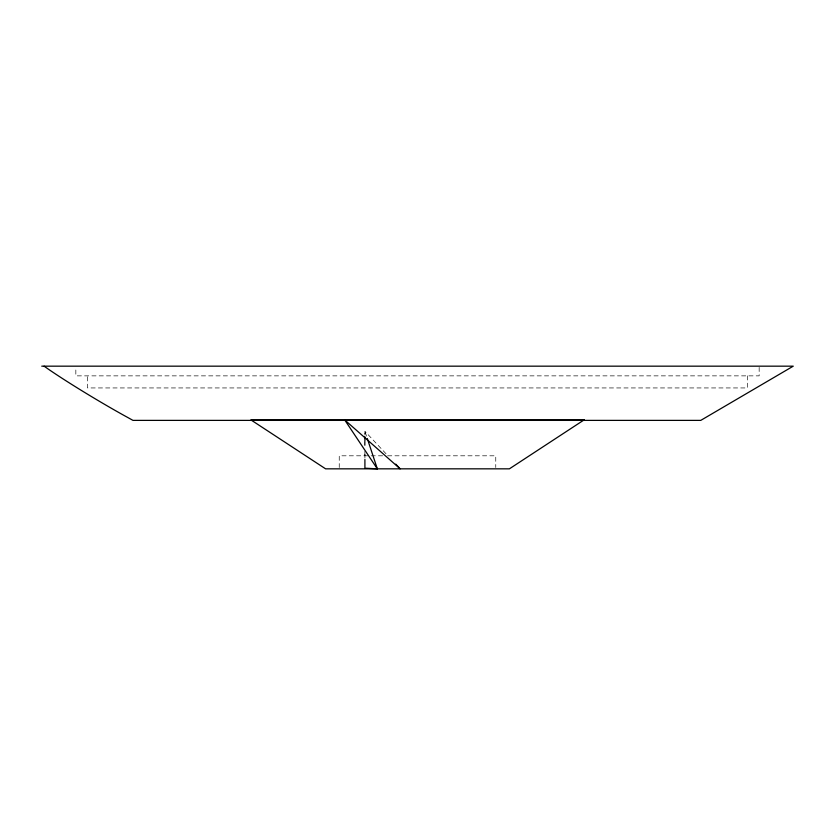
<?xml version="1.0" encoding="UTF-8"?>
<svg xmlns="http://www.w3.org/2000/svg" width="835" height="835" viewBox="0 0 835 835"><rect width="100%" height="100%" fill="white"/><g stroke="black" fill="none" stroke-linecap="round" stroke-linejoin="round"><path stroke-width="0.63" stroke-dasharray="4.17 3.13" d="M364.905 445.191L364.905 440.661M364.905 433.772L364.916 431.257L387.826 455.68M382.607 455.806L339.24 455.806L339.24 467.527M387.628 455.806L495.76 455.806L495.76 467.527M366.523 436.11L364.916 431.257L364.916 435.077M364.905 451.265L364.905 458.311M759.161 367.379L759.161 375.865L75.839 375.865L75.839 367.379M747.44 375.865L747.44 387.941L87.56 387.941L87.56 375.865M364.916 441.444L364.916 446.537M364.916 454.188L364.916 458.008"/><path stroke-width="1.25" d="M364.905 440.661L364.905 436.768M41.75 366.168L793.25 366.168L700.763 420.381L132.974 420.381L127.567 417.385A69.441 3.872 31 0 1 44.098 366.168M367.317 438.532L377.326 468.832L364.916 468.195L364.905 459.448M395.759 464.135L400.163 468.832L344.678 419.89L377.326 468.832M584.103 419.89L509.402 468.832L325.598 468.832L250.897 419.89L584.103 419.89"/></g></svg>
